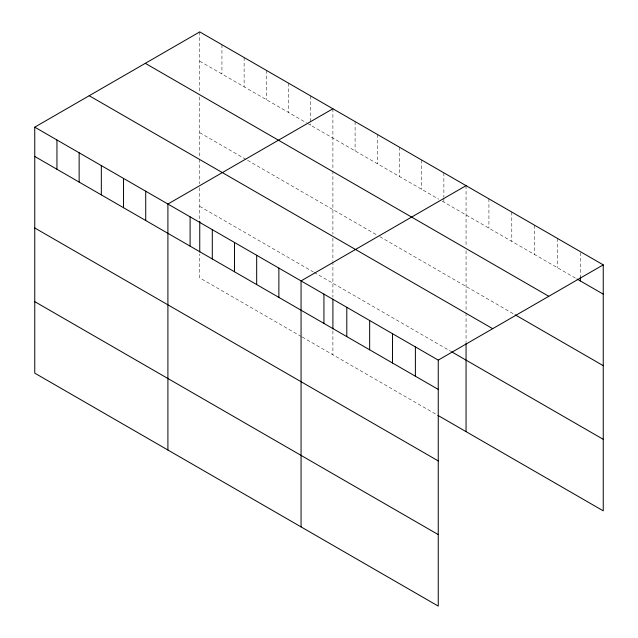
<?xml version="1.0" encoding="UTF-8"?>
<svg xmlns="http://www.w3.org/2000/svg" width="638" height="638" viewBox="0 0 638 638"><rect width="100%" height="100%" fill="white"/><g stroke="black" fill="none" stroke-linecap="round" stroke-linejoin="round"><path stroke-width="0.48" stroke-dasharray="3.19 2.39" d="M199.75 61.2L306.439 122.799M307.293 123.286L438.745 199.176M442.158 201.153L576.146 278.511M199.75 132.704L246.699 159.811M247.552 160.305L377.289 235.207M379.849 236.682L514.324 314.327M199.75 206.377L313.274 271.924M314.127 272.41L450.691 351.259M301.319 336.529L199.75 277.889L199.75 254.052M302.173 337.024L437.038 414.883M580.381 252.632L580.381 277.044M557.516 238.452L557.516 267.753M534.652 225.254L534.652 254.554M511.788 212.055L511.788 241.347M488.923 198.849L488.923 228.149M466.059 185.65L466.059 246.731M466.059 250.702L466.059 311.017M466.059 312.979L466.059 342.446M443.865 172.834L443.865 197.254M443.865 198.227L443.865 202.134M421.67 160.026L421.67 189.327M399.476 147.211L399.476 176.511M377.289 134.403L377.289 163.695M355.095 121.587L355.095 150.887M332.9 108.771L332.9 169.852M332.9 170.848L332.9 234.138M332.9 238.07L332.9 260.663M332.9 261.644L332.9 297.156M332.9 330.931L332.9 354.76M310.714 95.963L310.714 125.263M288.52 83.147L288.52 112.448M266.325 70.34L266.325 99.632M244.131 57.524L244.131 86.824M221.944 44.716L221.944 74.008M199.75 31.9L199.75 92.981M199.75 96.952L199.75 157.267M199.75 159.229L199.75 183.784M199.75 187.716L199.75 221.274"/><path stroke-width="0.96" d="M34.755 127.161L438.25 360.111L438.25 606.1L34.755 373.142L34.755 127.161L199.75 31.9L603.245 264.858L603.245 510.839L437.891 415.378M332.9 108.771L167.906 204.032L167.906 450.021M466.059 185.65L301.064 280.911L301.064 526.892M438.25 360.111L603.245 264.858M576.991 278.997L603.245 294.15M145.304 63.337L548.792 296.287M515.169 314.813L603.245 365.662M89.208 95.724L492.695 328.674M451.545 351.753L603.245 439.335M34.755 156.454L438.25 389.411M34.755 227.965L438.25 460.915M34.755 301.638L438.25 534.596M580.381 277.044L580.381 280.951M466.059 343.427L466.059 431.639M415.386 346.912L415.386 376.213M392.522 333.714L392.522 363.006M369.657 320.507L369.657 349.807M346.793 307.309L346.793 336.609M332.9 299.142L332.9 328.937M323.929 294.11L323.929 323.41M278.87 268.096L278.87 297.396M256.675 255.28L256.675 284.58M234.489 242.472L234.489 271.772M212.294 229.656L212.294 258.956M199.75 221.274L199.75 252.066M190.1 216.848L190.1 246.14M145.719 191.217L145.719 220.517M123.525 178.409L123.525 207.709M101.33 165.593L101.33 194.893M79.144 152.785L79.144 182.077M56.949 139.969L56.949 169.269"/></g></svg>
